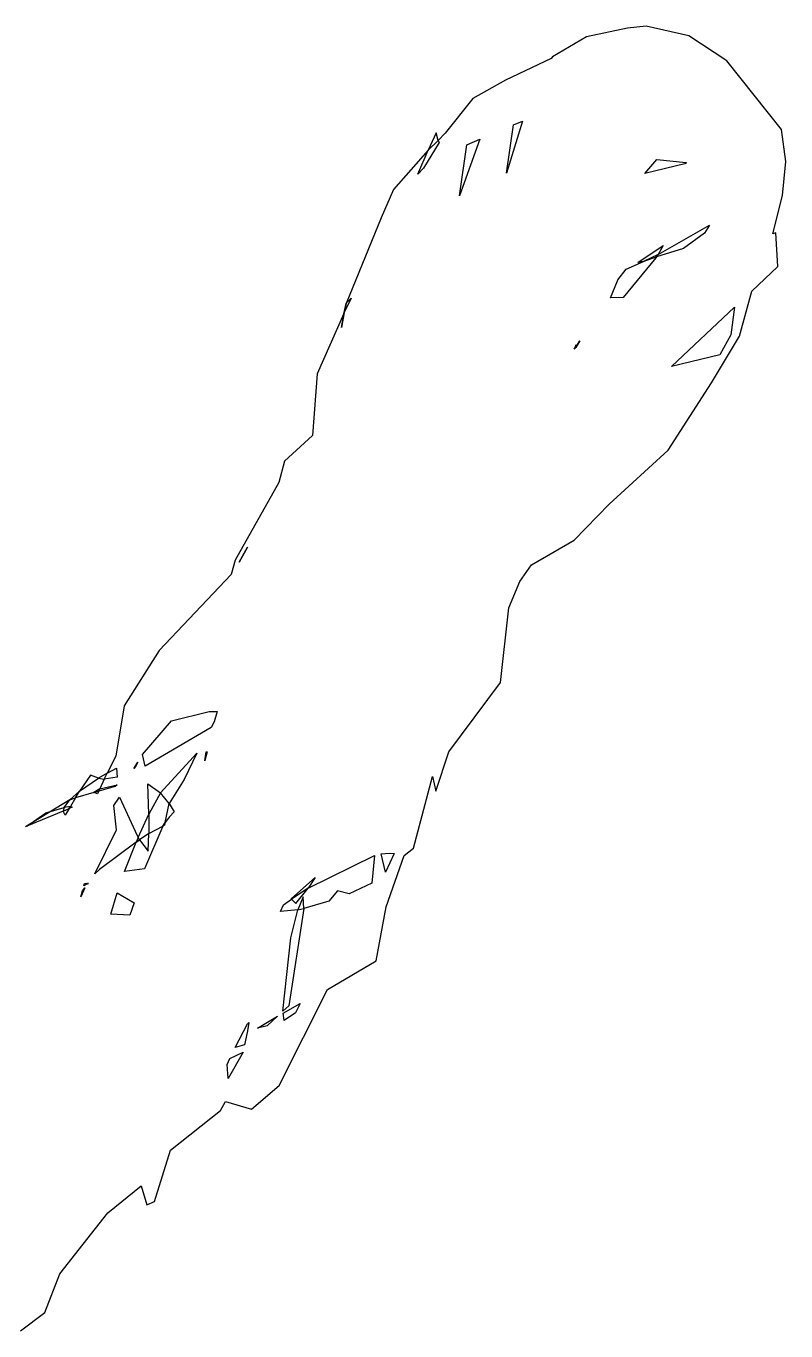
# Model space of a CAD drawing. Extents: x -74 to 153, y -120 to 75.
# Drawn here: x 85.65 to 95.38, y -63.75 to -47.02 of the extents above; entities that cross this region are included whole.
import ezdxf

# ---------------------------------------------------------------- set-up
doc = ezdxf.new("R2010")
doc.units = 0

msp = doc.modelspace()

# ---------------------------------------------------------------- linework, layer by layer
at = {"layer": 'Layer 1'}
for p, q in [((92.82563, -47.159955), (92.388672, -47.41537)), ((93.349624, -47.048868), (92.82563, -47.159955)), ((93.5907, -47.0232), (93.349624, -47.048868)), ((93.590718, -47.023039), (93.5907, -47.0232)), ((94.138616, -47.148666), (93.590718, -47.023039)), ((94.622548, -47.46961), (94.138616, -47.148666)), ((92.372043, -47.436955), (91.789547, -47.714931)), ((92.388672, -47.41537), (92.372043, -47.436955)), ((95.324348, -48.350059), (94.622548, -47.46961)), ((91.789547, -47.714931), (91.367322, -47.951476)), ((91.367322, -47.951476), (91.016296, -48.395869)), ((92.007582, -48.240695), (91.800922, -48.909236)), ((91.800922, -48.909236), (91.892364, -48.287218)), ((91.892364, -48.287218), (92.007582, -48.240695)), ((92.007582, -48.240695), (92.007582, -48.240695)), ((90.898138, -48.393478), (90.798982, -48.61478)), ((90.798982, -48.61478), (90.924848, -48.487751)), ((90.924848, -48.487751), (90.898138, -48.393478)), ((91.016296, -48.395869), (90.924853, -48.48775)), ((90.924853, -48.48775), (90.939436, -48.517064)), ((91.458188, -48.471709), (91.19772, -49.198149)), ((91.294412, -48.546088), (91.458189, -48.471709)), ((91.458189, -48.471709), (91.458188, -48.471709)), ((95.380041, -48.758923), (95.324348, -48.350059)), ((90.798987, -48.614778), (90.352164, -49.117986)), ((90.665833, -48.920172), (90.798987, -48.614778)), ((90.939436, -48.517064), (90.739048, -48.846668)), ((90.798982, -48.61478), (90.798982, -48.61478)), ((91.19772, -49.198149), (91.294412, -48.546088)), ((90.739048, -48.846668), (90.665833, -48.920172)), ((93.572147, -48.911714), (93.726298, -48.735537)), ((94.085072, -48.790228), (93.572147, -48.911714)), ((93.726298, -48.735537), (93.726328, -48.735538)), ((93.726328, -48.735538), (94.100999, -48.769811)), ((94.096743, -48.784979), (94.085072, -48.790228)), ((94.100999, -48.769811), (94.096743, -48.784979)), ((95.334705, -49.194924), (95.380041, -48.758923)), ((90.352164, -49.117986), (90.196367, -49.480498)), ((95.211908, -49.685246), (95.334705, -49.194924)), ((90.196367, -49.480498), (89.745718, -50.580298)), ((93.742367, -49.951571), (94.401281, -49.57384)), ((94.339454, -49.677243), (94.068933, -49.873774)), ((94.401289, -49.57384), (94.339454, -49.677243)), ((94.401281, -49.57384), (94.401289, -49.57384)), ((95.253037, -49.671683), (95.211908, -49.685246)), ((95.27856, -50.107168), (95.253037, -49.671683)), ((93.483347, -50.055995), (93.807846, -49.835919)), ((93.807846, -49.835919), (93.742367, -49.951571)), ((93.714373, -49.995617), (93.296687, -50.504566)), ((93.742375, -49.951571), (93.554091, -50.04039)), ((93.599013, -50.025368), (93.723557, -49.981323)), ((93.723558, -49.981324), (93.714373, -49.995617)), ((93.723557, -49.981323), (93.742374, -49.951571)), ((94.068933, -49.873774), (93.723558, -49.981324)), ((93.742374, -49.951571), (93.742375, -49.951571)), ((93.225358, -50.278113), (93.335901, -50.141313)), ((93.335901, -50.141313), (93.554083, -50.04039)), ((93.554083, -50.04039), (93.483347, -50.055995)), ((93.554091, -50.04039), (93.599013, -50.025368)), ((94.944428, -50.420729), (95.27856, -50.107168)), ((93.131145, -50.506066), (93.222296, -50.290073)), ((93.222296, -50.290073), (93.225358, -50.278113)), ((89.811511, -50.511458), (89.722107, -50.695365)), ((89.746614, -50.577087), (89.811511, -50.511458)), ((93.296687, -50.504566), (93.131145, -50.506066)), ((94.787085, -50.999918), (94.944428, -50.420729)), ((89.745726, -50.580296), (89.715387, -50.70922)), ((89.722092, -50.695365), (89.745726, -50.580296)), ((89.745718, -50.580298), (89.746614, -50.577087)), ((93.914029, -51.387827), (94.723309, -50.628426)), ((94.723309, -50.628426), (94.675453, -50.981614)), ((94.723309, -50.628426), (94.723309, -50.628426)), ((89.715402, -50.709221), (89.374487, -51.482716)), ((89.722107, -50.695365), (89.685653, -50.889336)), ((89.685653, -50.889336), (89.715402, -50.709221)), ((89.715372, -50.70922), (89.722092, -50.695365)), ((89.715387, -50.70922), (89.715372, -50.70922)), ((94.427127, -51.596219), (94.787085, -50.999918)), ((94.675453, -50.981614), (94.53401, -51.238922)), ((92.668998, -51.167316), (92.686501, -51.141211)), ((92.686501, -51.148649), (92.668998, -51.167316)), ((92.686501, -51.141211), (92.687248, -51.108104)), ((92.688666, -51.145438), (92.686501, -51.148649)), ((92.688375, -51.138437), (92.686508, -51.141208)), ((92.686508, -51.141208), (92.686508, -51.148645)), ((92.686508, -51.148645), (92.688674, -51.145434)), ((92.687248, -51.108104), (92.688442, -51.138439)), ((92.688674, -51.138437), (92.688375, -51.138437)), ((92.688442, -51.138439), (92.741526, -51.059101)), ((92.741459, -51.059099), (92.688666, -51.145438)), ((92.688674, -51.145434), (92.688674, -51.138437)), ((92.741526, -51.059101), (92.741459, -51.059099)), ((94.53401, -51.238922), (93.914029, -51.387827)), ((89.374487, -51.482716), (89.313753, -52.270751)), ((93.870455, -52.4591), (94.427127, -51.596219)), ((89.313753, -52.270751), (88.955129, -52.600647)), ((93.115858, -53.154549), (93.870455, -52.4591)), ((88.955129, -52.600647), (88.885266, -52.87425)), ((88.885266, -52.87425), (88.322461, -53.869327)), ((92.668926, -53.612554), (93.115858, -53.154549)), ((92.120914, -53.930869), (92.668926, -53.612554)), ((88.481555, -53.703367), (88.374648, -53.895877)), ((88.374648, -53.895877), (88.481555, -53.703367)), ((88.481555, -53.703367), (88.481555, -53.703367)), ((88.322461, -53.869327), (88.272581, -54.055863)), ((91.969385, -54.143361), (92.120914, -53.930869)), ((88.272581, -54.055863), (87.348673, -55.028195)), ((91.830982, -54.483758), (91.969385, -54.143361)), ((91.72281, -55.440591), (91.830982, -54.483758)), ((87.348673, -55.028195), (86.901713, -55.737201)), ((91.063413, -56.325888), (91.72281, -55.440591)), ((86.901713, -55.737201), (86.793888, -56.383945)), ((87.5082, -55.929079), (87.991667, -55.811382)), ((87.991666, -55.811367), (88.091718, -55.812114)), ((87.991667, -55.811382), (87.991666, -55.811367)), ((88.091718, -55.812114), (88.057295, -55.943371)), ((87.137031, -56.362665), (87.5082, -55.929079)), ((88.015292, -56.015272), (87.172761, -56.512008)), ((88.057295, -55.943371), (88.015292, -56.015272)), ((87.172761, -56.512008), (87.137031, -56.362665)), ((87.368624, -56.852248), (87.834588, -56.346611)), ((87.834595, -56.346611), (87.671401, -56.6819)), ((87.834588, -56.346611), (87.834595, -56.346611)), ((87.93449, -56.443773), (87.954614, -56.328555)), ((87.963956, -56.329869), (87.937851, -56.440711)), ((87.954614, -56.328555), (87.954622, -56.328525)), ((87.954622, -56.328525), (87.963956, -56.329869)), ((90.893655, -56.83036), (91.063413, -56.325888)), ((86.793888, -56.383945), (86.683628, -56.600372)), ((86.683628, -56.600372), (86.803513, -56.536931)), ((86.803513, -56.536931), (86.814303, -56.653022)), ((87.025606, -56.543647), (87.0768, -56.460366)), ((87.052151, -56.513017), (87.025606, -56.543647)), ((87.0768, -56.460366), (87.052151, -56.513017)), ((87.0768, -56.460366), (87.0768, -56.460366)), ((87.937851, -56.440711), (87.93449, -56.443773)), ((86.470915, -56.626719), (86.329936, -56.832414)), ((86.329936, -56.832414), (86.571886, -56.66586)), ((86.571886, -56.66586), (86.470915, -56.626719)), ((86.683602, -56.600373), (86.571886, -56.66586)), ((86.571886, -56.66586), (86.646415, -56.677232)), ((86.571886, -56.66586), (86.571886, -56.66586)), ((86.646442, -56.677231), (86.589565, -56.800909)), ((86.646415, -56.677232), (86.683602, -56.600373)), ((86.814303, -56.653022), (86.646442, -56.677231)), ((87.671401, -56.6819), (87.477427, -56.988904)), ((90.608472, -57.564591), (90.854713, -56.646161)), ((90.854713, -56.646161), (90.893655, -56.83036)), ((86.329936, -56.832414), (86.206116, -56.942666)), ((86.278749, -56.919331), (86.329936, -56.832414)), ((86.513289, -56.849908), (86.278776, -56.91933)), ((86.329936, -56.832414), (86.329936, -56.832414)), ((86.589539, -56.800911), (86.513262, -56.84991)), ((86.513262, -56.84991), (86.575971, -56.832123)), ((86.513262, -56.84991), (86.513262, -56.84991)), ((86.561855, -56.866679), (86.513289, -56.849908)), ((86.575998, -56.832121), (86.561855, -56.866679)), ((86.575971, -56.832123), (86.589539, -56.800911)), ((86.786593, -56.770861), (86.575998, -56.832121)), ((86.589565, -56.800909), (86.813579, -56.750005)), ((86.813579, -56.750005), (86.786593, -56.770861)), ((87.220296, -57.125261), (87.203966, -56.7398)), ((87.203966, -56.7398), (87.368624, -56.852248)), ((87.368631, -56.852248), (87.220304, -57.125261)), ((87.477427, -56.988903), (87.368631, -56.852247)), ((87.368631, -56.852247), (87.368631, -56.852248)), ((86.206142, -56.942664), (85.638379, -57.28831)), ((85.897541, -57.111548), (86.131762, -57.043149)), ((86.131736, -57.043152), (86.121528, -57.089097)), ((86.214867, -57.027695), (86.131736, -57.043152)), ((86.131736, -57.043152), (86.131736, -57.043152)), ((86.131762, -57.043149), (86.206142, -56.942664)), ((86.19897, -57.054532), (86.214867, -57.027695)), ((86.235018, -57.038483), (86.198997, -57.05453)), ((86.206116, -56.942666), (86.278749, -56.919331)), ((86.206116, -56.942666), (86.206116, -56.942666)), ((86.278776, -56.91933), (86.214894, -57.027693)), ((86.214894, -57.027693), (86.235018, -57.038483)), ((86.77008, -57.01792), (86.842422, -56.911021)), ((86.804456, -57.325967), (86.77008, -57.01792)), ((86.842422, -56.911021), (87.041496, -57.343592)), ((87.426382, -57.233481), (87.477427, -56.988903)), ((87.477427, -56.988904), (87.543638, -57.096244)), ((86.121555, -57.089095), (85.653836, -57.282919)), ((85.653836, -57.282919), (85.897541, -57.111548)), ((86.121528, -57.089097), (86.19897, -57.054532)), ((86.14781, -57.141447), (86.121555, -57.089095)), ((86.198997, -57.05453), (86.14781, -57.141447)), ((87.080877, -57.42526), (87.220296, -57.125261)), ((87.220304, -57.125261), (87.217392, -57.376985)), ((87.477576, -57.163769), (87.426381, -57.233482)), ((87.543638, -57.096244), (87.477576, -57.163769)), ((86.52813, -57.891955), (86.804456, -57.325967)), ((87.041496, -57.343592), (87.080877, -57.42526)), ((87.217392, -57.376986), (87.096775, -57.457347)), ((87.395602, -57.279562), (87.16094, -57.82968)), ((87.209663, -57.602023), (87.217391, -57.376986)), ((87.217391, -57.376986), (87.217392, -57.376986)), ((87.217392, -57.376985), (87.39561, -57.279561)), ((87.41981, -57.268481), (87.395602, -57.279562)), ((87.39561, -57.279561), (87.426382, -57.233481)), ((87.426381, -57.233482), (87.41981, -57.268481)), ((87.054182, -57.486804), (86.588218, -57.837998)), ((86.907901, -57.861475), (87.054182, -57.486804)), ((87.080885, -57.425261), (87.05419, -57.486805)), ((87.05419, -57.486805), (87.096775, -57.457347)), ((87.096775, -57.457347), (87.080885, -57.425261)), ((87.096775, -57.457347), (87.209663, -57.602023)), ((87.096775, -57.457347), (87.096775, -57.457347)), ((89.260512, -58.074116), (90.110339, -57.655397)), ((90.110324, -57.655399), (90.074587, -58.010969)), ((90.110339, -57.655397), (90.110324, -57.655399)), ((90.195786, -57.637598), (90.296421, -57.627091)), ((90.25179, -57.87167), (90.195786, -57.637598)), ((90.362923, -57.62972), (90.25179, -57.87167)), ((90.260262, -58.315471), (90.488943, -57.658311)), ((90.296421, -57.627091), (90.29642, -57.627106)), ((90.29642, -57.627106), (90.362923, -57.62972)), ((90.488943, -57.658311), (90.608472, -57.564591)), ((86.588218, -57.837998), (86.52813, -57.891955)), ((87.16094, -57.82968), (86.907901, -57.861475)), ((86.384774, -58.047886), (86.393085, -58.015658)), ((86.425022, -58.025133), (86.384774, -58.047886)), ((86.393085, -58.015658), (86.423566, -58.013193)), ((86.423566, -58.013193), (86.423573, -58.013156)), ((86.423573, -58.013156), (86.431593, -58.013903)), ((86.431593, -58.013903), (86.425022, -58.025133)), ((86.439493, -58.017487), (86.441808, -58.014425)), ((86.445019, -58.014724), (86.439493, -58.017487)), ((86.441808, -58.014425), (86.441808, -58.014724)), ((86.441808, -58.014724), (86.445019, -58.014724)), ((89.048169, -58.208434), (89.34787, -57.937751)), ((89.34787, -57.937751), (89.260512, -58.074116)), ((90.074587, -58.010969), (89.78422, -58.14879)), ((86.398924, -58.071168), (86.348902, -58.188716)), ((86.348902, -58.188716), (86.368593, -58.111133)), ((86.368593, -58.111133), (86.398924, -58.071168)), ((86.398924, -58.071168), (86.398924, -58.071168)), ((86.733048, -58.411416), (86.814574, -58.13505)), ((86.814574, -58.135049), (87.029254, -58.266015)), ((86.814574, -58.13505), (86.814574, -58.135049)), ((88.942853, -58.291416), (89.047273, -58.21835)), ((89.260497, -58.074118), (89.047273, -58.218353)), ((89.047273, -58.21835), (89.048169, -58.208434)), ((89.047273, -58.218353), (89.102088, -58.272868)), ((89.102088, -58.272868), (89.260497, -58.074118)), ((89.19519, -58.187959), (89.127343, -58.354277)), ((89.203471, -58.337215), (89.19519, -58.187959)), ((89.260497, -58.074118), (89.260497, -58.074118)), ((89.637207, -58.111746), (89.522721, -58.243877)), ((89.78422, -58.14879), (89.637207, -58.111746)), ((87.029254, -58.266015), (86.974423, -58.422937)), ((88.904971, -58.376802), (88.942853, -58.291416)), ((89.127343, -58.354274), (88.904971, -58.376802)), ((89.203471, -58.337216), (89.010961, -59.584746)), ((89.036483, -58.714653), (89.127343, -58.354274)), ((89.127343, -58.354277), (89.203471, -58.337215)), ((89.127343, -58.354277), (89.127343, -58.354277)), ((89.522721, -58.243877), (89.203471, -58.337216)), ((90.131458, -59.008144), (90.260262, -58.315471)), ((86.974423, -58.422937), (86.733048, -58.411416)), ((88.935707, -59.653876), (89.036483, -58.714653)), ((89.509464, -59.376621), (90.131458, -59.008144)), ((88.888676, -60.607318), (89.509464, -59.376621)), ((88.938766, -59.676601), (89.158404, -59.555409)), ((89.158404, -59.555409), (89.095255, -59.674562)), ((89.158404, -59.555409), (89.158404, -59.555409)), ((88.611056, -59.870574), (88.867156, -59.717147)), ((88.867156, -59.717147), (88.733711, -59.8414)), ((88.867156, -59.717147), (88.867156, -59.717147)), ((89.010961, -59.584746), (88.935707, -59.653876)), ((88.951894, -59.773584), (88.938766, -59.676601)), ((89.095255, -59.674562), (88.951894, -59.773584)), ((88.323042, -60.119672), (88.483182, -59.816171)), ((88.498169, -59.796337), (88.482563, -59.904551)), ((88.483182, -59.816171), (88.498199, -59.796338)), ((88.498199, -59.796338), (88.498169, -59.796337)), ((88.733711, -59.8414), (88.611056, -59.870574)), ((88.477784, -59.926721), (88.442927, -60.084233)), ((88.482563, -59.904551), (88.477784, -59.926721)), ((88.425395, -60.180782), (88.234923, -60.515922)), ((88.258115, -60.257783), (88.425394, -60.180782)), ((88.442927, -60.084233), (88.323042, -60.119672)), ((88.425394, -60.180782), (88.425395, -60.180782)), ((88.222094, -60.338436), (88.258115, -60.257783)), ((88.234923, -60.515922), (88.222094, -60.338436)), ((88.535723, -60.907643), (88.888676, -60.607318)), ((88.136645, -60.927073), (88.199794, -60.810541)), ((88.199794, -60.810541), (88.535723, -60.907643)), ((87.494651, -61.437078), (88.136645, -60.927073)), ((87.289863, -62.092769), (87.494651, -61.437078)), ((86.694705, -62.239503), (87.118666, -61.892401)), ((87.118666, -61.892401), (87.193677, -62.137997)), ((87.193677, -62.137997), (87.289863, -62.092769)), ((86.376187, -62.641735), (86.694705, -62.239503)), ((86.078226, -63.022238), (86.376187, -62.641735)), ((85.887613, -63.516935), (86.078226, -63.022238)), ((85.575801, -63.752471), (85.887613, -63.516935))]:
    msp.add_line(p, q, dxfattribs=at)

doc.saveas('drawing.dxf')
